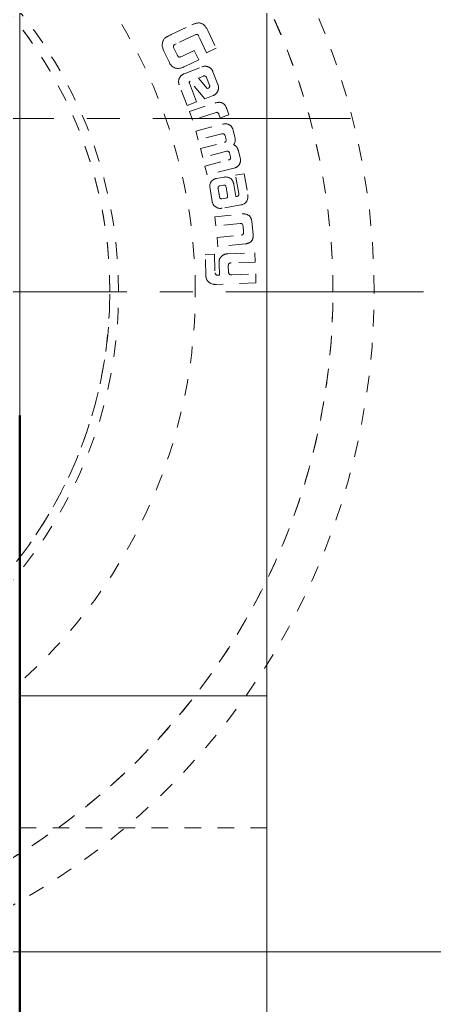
# Model space of a CAD drawing. Header units: millimetres. Extents: x -50460 to 50460, y -35640 to 35640.
# Drawn here: x -35024.7 to -34999.6, y 21296.2 to 21355.9 of the extents above; entities that cross this region are included whole.
import ezdxf

# ---------------------------------------------------------------- set-up
doc = ezdxf.new("R2010")
doc.units = ezdxf.units.MM
doc.linetypes.add('点画线', pattern=[18, 12, -2, 2, -2])
doc.linetypes.add('虚线', pattern=[2, 1, -1])
for name, color, linetype, lineweight in [('ACADSichtbare Kanten(DIN_Schmid)', 7, 'Continuous', 50), ('EB0', 7, 'Continuous', 15), ('中心线层', 1, '点画线', 18), ('尺寸线层', 4, 'Continuous', 18), ('粗实线层', 7, 'Continuous', 15), ('粗实线层_1', 7, 'Continuous', 15), ('虚线层', 100, '虚线', 18)]:
    doc.layers.add(name, color=color, linetype=linetype, lineweight=lineweight)

# ---------------------------------------------------------------- blocks, each defined once
blk = doc.blocks.new('*X884')
at = {"layer": '粗实线层'}
blk.add_line((-50, -80), (0, -80), dxfattribs=at)
blk = doc.blocks.new('*X882')
at = {"layer": '粗实线层_1'}
blk.add_blockref('*X884', (-15, 97.5), dxfattribs=at)
blk = doc.blocks.new('*X885')
at = {"layer": '中心线层'}
blk.add_line((3, 42.5), (-88, 42.5), dxfattribs=at)
at = {"layer": '虚线层', "linetype": '虚线', "lineweight": 18}
for p, q in [((-12.306, 58.083), (-11.06, 58.669)), ((-11.06, 58.669), (-11.02, 58.687)), ((-11.06, 58.669), (-11.06, 58.669)), ((-11.02, 58.687), (-10.979, 58.705)), ((-10.979, 58.705), (-10.938, 58.721)), ((-10.938, 58.721), (-10.896, 58.736)), ((-10.896, 58.736), (-10.854, 58.75)), ((-10.854, 58.75), (-10.811, 58.762)), ((-10.811, 58.762), (-10.768, 58.772)), ((-10.768, 58.772), (-10.724, 58.78)), ((-10.724, 58.78), (-10.68, 58.786)), ((-10.68, 58.786), (-10.636, 58.788)), ((-10.636, 58.788), (-10.592, 58.787)), ((-10.592, 58.787), (-10.548, 58.782)), ((-10.548, 58.782), (-10.504, 58.772)), ((-10.504, 58.772), (-10.462, 58.758)), ((-10.462, 58.758), (-10.423, 58.738)), ((-10.423, 58.738), (-10.385, 58.714)), ((-10.385, 58.714), (-10.35, 58.687)), ((-10.35, 58.687), (-10.317, 58.657)), ((-10.317, 58.657), (-10.286, 58.625)), ((-10.286, 58.625), (-10.258, 58.591)), ((-10.258, 58.591), (-10.231, 58.556)), ((-10.231, 58.556), (-10.206, 58.519)), ((-12.588, 57.937), (-12.558, 57.955)), ((-12.558, 57.955), (-12.527, 57.972)), ((-12.527, 57.972), (-12.496, 57.989)), ((-12.496, 57.989), (-12.465, 58.005)), ((-12.465, 58.005), (-12.433, 58.021)), ((-12.433, 58.021), (-12.401, 58.037)), ((-12.401, 58.037), (-12.37, 58.052)), ((-12.37, 58.052), (-12.338, 58.068)), ((-12.338, 58.068), (-12.306, 58.083)), ((-12.306, 58.083), (-12.306, 58.083)), ((-10.902, 58.047), (-12.011, 57.526)), ((-10.817, 58.087), (-10.902, 58.047)), ((-10.902, 58.047), (-10.902, 58.047)), ((-10.81, 58.089), (-10.817, 58.087)), ((-10.817, 58.087), (-10.817, 58.087)), ((-10.802, 58.091), (-10.81, 58.089)), ((-10.794, 58.093), (-10.802, 58.091)), ((-10.787, 58.094), (-10.794, 58.093)), ((-10.779, 58.095), (-10.787, 58.094)), ((-10.771, 58.096), (-10.779, 58.095)), ((-10.763, 58.096), (-10.771, 58.096)), ((-10.755, 58.095), (-10.763, 58.096)), ((-10.747, 58.095), (-10.755, 58.095)), ((-10.74, 58.094), (-10.747, 58.095)), ((-10.732, 58.092), (-10.74, 58.094)), ((-10.724, 58.09), (-10.732, 58.092)), ((-10.717, 58.087), (-10.724, 58.09)), ((-10.71, 58.084), (-10.717, 58.087)), ((-10.703, 58.08), (-10.71, 58.084)), ((-10.696, 58.076), (-10.703, 58.08)), ((-10.69, 58.071), (-10.696, 58.076)), ((-10.684, 58.066), (-10.69, 58.071)), ((-10.678, 58.061), (-10.684, 58.066)), ((-10.673, 58.055), (-10.678, 58.061)), ((-10.668, 58.048), (-10.673, 58.055)), ((-10.663, 58.042), (-10.668, 58.048)), ((-10.659, 58.035), (-10.663, 58.042)), ((-10.647, 58.009), (-10.659, 58.035)), ((-10.659, 58.035), (-10.659, 58.035)), ((-10.611, 57.932), (-10.647, 58.009)), ((-10.647, 58.009), (-10.647, 58.009)), ((-10.206, 58.519), (-10.182, 58.482)), ((-10.182, 58.482), (-10.159, 58.444)), ((-10.159, 58.444), (-10.138, 58.405)), ((-10.138, 58.405), (-10.118, 58.365)), ((-10.118, 58.365), (-10.098, 58.325)), ((-10.098, 58.325), (-9.593, 57.251)), ((-10.098, 58.325), (-10.098, 58.325)), ((-12.86, 57.475), (-12.847, 57.578)), ((-12.851, 57.371), (-12.86, 57.475)), ((-12.826, 57.27), (-12.851, 57.371)), ((-12.847, 57.578), (-12.816, 57.678)), ((-12.816, 57.678), (-12.802, 57.71)), ((-12.816, 57.678), (-12.816, 57.678)), ((-12.802, 57.71), (-12.786, 57.742)), ((-12.786, 57.742), (-12.769, 57.772)), ((-12.769, 57.772), (-12.749, 57.801)), ((-12.749, 57.801), (-12.727, 57.829)), ((-12.727, 57.829), (-12.703, 57.855)), ((-12.703, 57.855), (-12.676, 57.878)), ((-12.676, 57.878), (-12.648, 57.899)), ((-12.648, 57.899), (-12.619, 57.919)), ((-12.619, 57.919), (-12.588, 57.937)), ((-12.167, 57.374), (-12.168, 57.365)), ((-12.168, 57.365), (-12.168, 57.355)), ((-12.168, 57.355), (-12.167, 57.345)), ((-12.165, 57.394), (-12.167, 57.384)), ((-12.167, 57.384), (-12.167, 57.374)), ((-12.167, 57.345), (-12.166, 57.335)), ((-12.163, 57.403), (-12.165, 57.394)), ((-12.16, 57.413), (-12.163, 57.403)), ((-12.156, 57.422), (-12.16, 57.413)), ((-12.151, 57.43), (-12.156, 57.422)), ((-12.146, 57.439), (-12.151, 57.43)), ((-12.141, 57.447), (-12.146, 57.439)), ((-12.135, 57.453), (-12.141, 57.447)), ((-12.141, 57.447), (-12.141, 57.447)), ((-12.13, 57.459), (-12.135, 57.453)), ((-12.125, 57.465), (-12.13, 57.459)), ((-12.119, 57.47), (-12.125, 57.465)), ((-12.113, 57.476), (-12.119, 57.47)), ((-12.106, 57.481), (-12.113, 57.476)), ((-12.092, 57.487), (-12.106, 57.481)), ((-12.106, 57.481), (-12.106, 57.481)), ((-12.011, 57.526), (-12.092, 57.487)), ((-12.092, 57.487), (-12.092, 57.487)), ((-12.011, 57.526), (-12.011, 57.526)), ((-10.164, 56.982), (-10.611, 57.932)), ((-10.611, 57.932), (-10.611, 57.932)), ((-12.79, 57.171), (-12.826, 57.27)), ((-12.748, 57.075), (-12.79, 57.171)), ((-12.439, 56.42), (-12.748, 57.075)), ((-12.748, 57.075), (-12.748, 57.075)), ((-12.166, 57.335), (-12.164, 57.326)), ((-12.164, 57.326), (-12.162, 57.316)), ((-12.162, 57.316), (-12.161, 57.307)), ((-12.161, 57.307), (-12.121, 57.222)), ((-12.161, 57.307), (-12.161, 57.307)), ((-12.121, 57.222), (-11.948, 56.854)), ((-12.121, 57.222), (-12.121, 57.222)), ((-11.948, 56.854), (-11.941, 56.841)), ((-11.948, 56.854), (-11.948, 56.854)), ((-11.941, 56.841), (-11.935, 56.828)), ((-11.935, 56.828), (-11.928, 56.816)), ((-11.928, 56.816), (-11.921, 56.803)), ((-11.921, 56.803), (-11.914, 56.791)), ((-11.914, 56.791), (-11.906, 56.779)), ((-11.906, 56.779), (-11.897, 56.768)), ((-11.897, 56.768), (-11.888, 56.757)), ((-11.888, 56.757), (-11.878, 56.747)), ((-11.878, 56.747), (-11.868, 56.737)), ((-11.745, 56.729), (-11.674, 56.762)), ((-11.674, 56.762), (-10.909, 57.122)), ((-11.674, 56.762), (-11.674, 56.762)), ((-10.909, 57.122), (-10.64, 56.551)), ((-10.909, 57.122), (-10.909, 57.122)), ((-9.593, 57.251), (-10.164, 56.982)), ((-10.164, 56.982), (-10.164, 56.982)), ((-9.593, 57.251), (-9.593, 57.251)), ((-12.422, 56.385), (-12.439, 56.42)), ((-12.439, 56.42), (-12.439, 56.42)), ((-12.404, 56.351), (-12.422, 56.385)), ((-12.385, 56.318), (-12.404, 56.351)), ((-12.364, 56.285), (-12.385, 56.318)), ((-12.342, 56.253), (-12.364, 56.285)), ((-12.319, 56.223), (-12.342, 56.253)), ((-12.294, 56.193), (-12.319, 56.223)), ((-12.266, 56.166), (-12.294, 56.193)), ((-12.238, 56.14), (-12.266, 56.166)), ((-11.868, 56.737), (-11.856, 56.73)), ((-11.856, 56.73), (-11.842, 56.724)), ((-11.842, 56.724), (-11.829, 56.72)), ((-11.829, 56.72), (-11.815, 56.718)), ((-11.815, 56.718), (-11.8, 56.718)), ((-11.8, 56.718), (-11.786, 56.719)), ((-11.786, 56.719), (-11.772, 56.722)), ((-11.772, 56.722), (-11.758, 56.725)), ((-11.758, 56.725), (-11.745, 56.729)), ((-11.745, 56.729), (-11.745, 56.729)), ((-11.491, 56.151), (-11.552, 56.122)), ((-10.64, 56.551), (-11.491, 56.151)), ((-11.491, 56.151), (-11.491, 56.151)), ((-10.64, 56.551), (-10.64, 56.551)), ((-10.398, 56.143), (-10.373, 56.15)), ((-10.373, 56.15), (-10.347, 56.155)), ((-10.347, 56.155), (-10.321, 56.159)), ((-10.321, 56.159), (-10.295, 56.162)), ((-10.295, 56.162), (-10.269, 56.163)), ((-10.269, 56.163), (-10.242, 56.163)), ((-10.242, 56.163), (-10.216, 56.161)), ((-10.216, 56.161), (-10.19, 56.158)), ((-10.19, 56.158), (-10.164, 56.153)), ((-10.164, 56.153), (-10.138, 56.148)), ((-12.207, 56.117), (-12.238, 56.14)), ((-12.174, 56.097), (-12.207, 56.117)), ((-12.139, 56.08), (-12.174, 56.097)), ((-12.103, 56.066), (-12.139, 56.08)), ((-12.066, 56.055), (-12.103, 56.066)), ((-12.029, 56.046), (-12.066, 56.055)), ((-11.991, 56.04), (-12.029, 56.046)), ((-11.952, 56.035), (-11.991, 56.04)), ((-11.914, 56.033), (-11.952, 56.035)), ((-11.875, 56.033), (-11.914, 56.033)), ((-11.808, 56.037), (-11.875, 56.033)), ((-11.875, 56.033), (-11.875, 56.033)), ((-11.742, 56.049), (-11.808, 56.037)), ((-11.753, 55.543), (-11.738, 55.561)), ((-11.678, 56.07), (-11.742, 56.049)), ((-11.738, 55.561), (-11.723, 55.579)), ((-11.723, 55.579), (-11.706, 55.595)), ((-11.706, 55.595), (-11.689, 55.611)), ((-11.689, 55.611), (-11.672, 55.626)), ((-11.615, 56.095), (-11.678, 56.07)), ((-11.672, 55.626), (-11.653, 55.64)), ((-11.653, 55.64), (-11.634, 55.654)), ((-11.634, 55.654), (-11.614, 55.666)), ((-11.552, 56.122), (-11.615, 56.095)), ((-11.614, 55.666), (-11.594, 55.678)), ((-11.594, 55.678), (-11.573, 55.688)), ((-11.573, 55.688), (-11.552, 55.698)), ((-11.552, 55.698), (-11.53, 55.707)), ((-11.53, 55.707), (-10.448, 56.126)), ((-11.53, 55.707), (-11.53, 55.707)), ((-10.359, 55.567), (-10.662, 55.45)), ((-10.448, 56.126), (-10.423, 56.135)), ((-10.448, 56.126), (-10.448, 56.126)), ((-10.423, 56.135), (-10.398, 56.143)), ((-10.35, 55.57), (-10.359, 55.567)), ((-10.359, 55.567), (-10.359, 55.567)), ((-10.342, 55.572), (-10.35, 55.57)), ((-10.333, 55.575), (-10.342, 55.572)), ((-10.325, 55.576), (-10.333, 55.575)), ((-10.316, 55.577), (-10.325, 55.576)), ((-10.307, 55.577), (-10.316, 55.577)), ((-10.298, 55.577), (-10.307, 55.577)), ((-10.289, 55.576), (-10.298, 55.577)), ((-10.281, 55.575), (-10.289, 55.576)), ((-10.272, 55.573), (-10.281, 55.575)), ((-10.264, 55.57), (-10.272, 55.573)), ((-10.255, 55.567), (-10.264, 55.57)), ((-10.247, 55.564), (-10.255, 55.567)), ((-10.239, 55.56), (-10.247, 55.564)), ((-10.231, 55.556), (-10.239, 55.56)), ((-10.224, 55.551), (-10.231, 55.556)), ((-10.217, 55.546), (-10.224, 55.551)), ((-10.138, 56.148), (-10.113, 56.141)), ((-10.113, 56.141), (-10.088, 56.132)), ((-10.088, 56.132), (-10.063, 56.123)), ((-10.063, 56.123), (-10.039, 56.112)), ((-10.039, 56.112), (-10.016, 56.1)), ((-10.016, 56.1), (-9.992, 56.088)), ((-9.992, 56.088), (-9.97, 56.074)), ((-9.97, 56.074), (-9.948, 56.059)), ((-9.948, 56.059), (-9.927, 56.043)), ((-9.927, 56.043), (-9.907, 56.026)), ((-9.907, 56.026), (-9.888, 56.008)), ((-9.888, 56.008), (-9.87, 55.988)), ((-9.87, 55.988), (-9.854, 55.968)), ((-9.854, 55.968), (-9.838, 55.947)), ((-9.838, 55.947), (-9.823, 55.925)), ((-9.823, 55.925), (-9.81, 55.902)), ((-9.81, 55.902), (-9.797, 55.879)), ((-9.797, 55.879), (-9.786, 55.855)), ((-9.786, 55.855), (-9.776, 55.831)), ((-9.776, 55.831), (-9.475, 55.055)), ((-9.776, 55.831), (-9.776, 55.831)), ((-11.863, 55.241), (-11.862, 55.264)), ((-11.863, 55.218), (-11.863, 55.241)), ((-11.862, 55.194), (-11.863, 55.218)), ((-11.862, 55.264), (-11.859, 55.288)), ((-11.86, 55.171), (-11.862, 55.194)), ((-11.857, 55.148), (-11.86, 55.171)), ((-11.859, 55.288), (-11.856, 55.311)), ((-11.853, 55.125), (-11.857, 55.148)), ((-11.856, 55.311), (-11.851, 55.333)), ((-11.847, 55.102), (-11.853, 55.125)), ((-11.851, 55.333), (-11.845, 55.356)), ((-11.841, 55.08), (-11.847, 55.102)), ((-11.845, 55.356), (-11.839, 55.378)), ((-11.834, 55.058), (-11.841, 55.08)), ((-11.839, 55.378), (-11.831, 55.4)), ((-11.826, 55.036), (-11.834, 55.058)), ((-11.831, 55.4), (-11.822, 55.422)), ((-11.338, 53.776), (-11.826, 55.036)), ((-11.826, 55.036), (-11.826, 55.036)), ((-11.822, 55.422), (-11.813, 55.443)), ((-11.813, 55.443), (-11.803, 55.464)), ((-11.803, 55.464), (-11.792, 55.485)), ((-11.792, 55.485), (-11.78, 55.505)), ((-11.78, 55.505), (-11.767, 55.524)), ((-11.767, 55.524), (-11.753, 55.543)), ((-11.217, 55.201), (-11.22, 55.177)), ((-11.22, 55.177), (-11.215, 55.153)), ((-11.203, 55.221), (-11.217, 55.201)), ((-11.215, 55.153), (-11.207, 55.129)), ((-11.207, 55.129), (-11.145, 54.967)), ((-11.207, 55.129), (-11.207, 55.129)), ((-11.183, 55.235), (-11.203, 55.221)), ((-11.163, 55.248), (-11.183, 55.235)), ((-10.261, 54.194), (-11.163, 55.248)), ((-11.163, 55.248), (-11.163, 55.248)), ((-11.145, 54.967), (-11.082, 54.806)), ((-10.662, 55.45), (-10.126, 54.807)), ((-10.662, 55.45), (-10.662, 55.45)), ((-10.209, 55.541), (-10.217, 55.546)), ((-10.203, 55.535), (-10.209, 55.541)), ((-10.196, 55.529), (-10.203, 55.535)), ((-10.19, 55.523), (-10.196, 55.529)), ((-10.185, 55.516), (-10.19, 55.523)), ((-10.18, 55.509), (-10.185, 55.516)), ((-10.175, 55.501), (-10.18, 55.509)), ((-10.171, 55.493), (-10.175, 55.501)), ((-10.167, 55.485), (-10.171, 55.493)), ((-10.164, 55.477), (-10.167, 55.485)), ((-10.164, 55.477), (-10.164, 55.477)), ((-9.988, 55.024), (-10.164, 55.477)), ((-9.988, 55.024), (-9.988, 55.024)), ((-9.985, 55.015), (-9.988, 55.024)), ((-9.982, 55.006), (-9.985, 55.015)), ((-9.979, 54.998), (-9.982, 55.006)), ((-9.977, 54.989), (-9.979, 54.998)), ((-9.975, 54.98), (-9.977, 54.989)), ((-9.974, 54.971), (-9.975, 54.98)), ((-9.973, 54.962), (-9.974, 54.971)), ((-9.973, 54.952), (-9.973, 54.962)), ((-9.475, 55.055), (-9.467, 55.033)), ((-9.475, 55.055), (-9.475, 55.055)), ((-9.467, 55.033), (-9.46, 55.01)), ((-9.46, 55.01), (-9.454, 54.988)), ((-9.454, 54.988), (-9.449, 54.965)), ((-9.449, 54.965), (-9.445, 54.942)), ((-11.082, 54.806), (-11.02, 54.644)), ((-11.02, 54.644), (-10.957, 54.482)), ((-10.957, 54.482), (-10.894, 54.321)), ((-9.772, 54.383), (-10.261, 54.194)), ((-10.126, 54.807), (-10.076, 54.826)), ((-10.126, 54.807), (-10.126, 54.807)), ((-10.076, 54.826), (-10.068, 54.83)), ((-10.076, 54.826), (-10.076, 54.826)), ((-10.068, 54.83), (-10.059, 54.834)), ((-10.059, 54.834), (-10.051, 54.838)), ((-10.051, 54.838), (-10.043, 54.842)), ((-10.043, 54.842), (-10.035, 54.847)), ((-10.035, 54.847), (-10.027, 54.852)), ((-10.027, 54.852), (-10.02, 54.857)), ((-10.02, 54.857), (-10.013, 54.863)), ((-10.013, 54.863), (-10.006, 54.869)), ((-10.006, 54.869), (-10, 54.876)), ((-10, 54.876), (-9.994, 54.883)), ((-9.994, 54.883), (-9.989, 54.891)), ((-9.989, 54.891), (-9.985, 54.899)), ((-9.985, 54.899), (-9.981, 54.907)), ((-9.981, 54.907), (-9.978, 54.916)), ((-9.978, 54.916), (-9.975, 54.925)), ((-9.975, 54.925), (-9.974, 54.934)), ((-9.974, 54.934), (-9.973, 54.943)), ((-9.973, 54.943), (-9.973, 54.952)), ((-9.751, 54.393), (-9.772, 54.383)), ((-9.772, 54.383), (-9.772, 54.383)), ((-9.73, 54.402), (-9.751, 54.393)), ((-9.709, 54.413), (-9.73, 54.402)), ((-9.689, 54.424), (-9.709, 54.413)), ((-9.669, 54.436), (-9.689, 54.424)), ((-9.65, 54.45), (-9.669, 54.436)), ((-9.631, 54.464), (-9.65, 54.45)), ((-9.613, 54.479), (-9.631, 54.464)), ((-9.596, 54.495), (-9.613, 54.479)), ((-9.58, 54.512), (-9.596, 54.495)), ((-9.565, 54.529), (-9.58, 54.512)), ((-9.55, 54.547), (-9.565, 54.529)), ((-9.536, 54.566), (-9.55, 54.547)), ((-9.523, 54.586), (-9.536, 54.566)), ((-9.511, 54.606), (-9.523, 54.586)), ((-9.5, 54.626), (-9.511, 54.606)), ((-9.49, 54.647), (-9.5, 54.626)), ((-9.481, 54.668), (-9.49, 54.647)), ((-9.472, 54.69), (-9.481, 54.668)), ((-9.465, 54.712), (-9.472, 54.69)), ((-9.458, 54.734), (-9.465, 54.712)), ((-9.452, 54.757), (-9.458, 54.734)), ((-9.447, 54.78), (-9.452, 54.757)), ((-9.443, 54.803), (-9.447, 54.78)), ((-9.445, 54.942), (-9.442, 54.919)), ((-9.441, 54.826), (-9.443, 54.803)), ((-9.442, 54.919), (-9.44, 54.896)), ((-9.439, 54.849), (-9.441, 54.826)), ((-9.44, 54.896), (-9.439, 54.873)), ((-9.439, 54.873), (-9.439, 54.849)), ((-10.768, 53.997), (-11.338, 53.776)), ((-11.338, 53.776), (-11.338, 53.776)), ((-11.201, 53.423), (-9.649, 53.933)), ((-10.894, 54.321), (-10.831, 54.159)), ((-10.831, 54.159), (-10.768, 53.997)), ((-10.768, 53.997), (-10.768, 53.997)), ((-10.261, 54.194), (-10.261, 54.194)), ((-9.649, 53.933), (-9.617, 53.943)), ((-9.649, 53.933), (-9.649, 53.933)), ((-9.617, 53.943), (-9.584, 53.952)), ((-9.584, 53.952), (-9.551, 53.96)), ((-9.551, 53.96), (-9.518, 53.967)), ((-9.518, 53.967), (-9.484, 53.972)), ((-9.484, 53.972), (-9.451, 53.975)), ((-9.451, 53.975), (-9.417, 53.977)), ((-9.417, 53.977), (-9.383, 53.977)), ((-9.383, 53.977), (-9.349, 53.974)), ((-9.349, 53.974), (-9.315, 53.969)), ((-9.315, 53.969), (-9.282, 53.962)), ((-9.282, 53.962), (-9.25, 53.952)), ((-9.25, 53.952), (-9.218, 53.939)), ((-9.218, 53.939), (-9.188, 53.924)), ((-9.188, 53.924), (-9.159, 53.906)), ((-9.159, 53.906), (-9.132, 53.886)), ((-9.132, 53.886), (-9.106, 53.864)), ((-9.106, 53.864), (-9.082, 53.84)), ((-9.082, 53.84), (-9.06, 53.814)), ((-9.06, 53.814), (-9.039, 53.787)), ((-9.039, 53.787), (-9.021, 53.758)), ((-11.027, 52.893), (-11.201, 53.423)), ((-11.201, 53.423), (-11.201, 53.423)), ((-9.643, 53.349), (-11.027, 52.893)), ((-9.581, 53.369), (-9.643, 53.349)), ((-9.643, 53.349), (-9.643, 53.349)), ((-9.547, 53.374), (-9.581, 53.369)), ((-9.581, 53.369), (-9.581, 53.369)), ((-9.514, 53.368), (-9.547, 53.374)), ((-9.484, 53.351), (-9.514, 53.368)), ((-9.46, 53.328), (-9.484, 53.351)), ((-9.441, 53.3), (-9.46, 53.328)), ((-9.424, 53.271), (-9.441, 53.3)), ((-9.422, 53.266), (-9.424, 53.271)), ((-9.424, 53.271), (-9.424, 53.271)), ((-9.421, 53.261), (-9.422, 53.266)), ((-9.419, 53.256), (-9.421, 53.261)), ((-9.417, 53.251), (-9.419, 53.256)), ((-9.416, 53.246), (-9.417, 53.251)), ((-9.414, 53.241), (-9.416, 53.246)), ((-9.413, 53.236), (-9.414, 53.241)), ((-9.348, 53.039), (-9.413, 53.236)), ((-9.413, 53.236), (-9.413, 53.236)), ((-8.818, 53.213), (-9.348, 53.039)), ((-9.021, 53.758), (-9.003, 53.729)), ((-9.003, 53.729), (-8.987, 53.699)), ((-8.987, 53.699), (-8.973, 53.668)), ((-8.973, 53.668), (-8.96, 53.637)), ((-8.96, 53.637), (-8.948, 53.605)), ((-8.948, 53.605), (-8.936, 53.573)), ((-8.936, 53.573), (-8.818, 53.213)), ((-8.936, 53.573), (-8.936, 53.573)), ((-8.818, 53.213), (-8.818, 53.213)), ((-11.027, 52.893), (-11.027, 52.893)), ((-10.812, 52.236), (-9.194, 52.651)), ((-9.348, 53.039), (-9.348, 53.039)), ((-9.194, 52.651), (-9.143, 52.662)), ((-9.194, 52.651), (-9.194, 52.651)), ((-9.143, 52.662), (-9.092, 52.671)), ((-9.092, 52.671), (-9.041, 52.675)), ((-9.041, 52.675), (-8.989, 52.675)), ((-8.989, 52.675), (-8.938, 52.668)), ((-8.938, 52.668), (-8.888, 52.655)), ((-8.888, 52.655), (-8.863, 52.646)), ((-8.888, 52.655), (-8.888, 52.655)), ((-8.863, 52.646), (-8.837, 52.635)), ((-8.837, 52.635), (-8.812, 52.624)), ((-8.812, 52.624), (-8.788, 52.61)), ((-8.788, 52.61), (-8.765, 52.596)), ((-8.765, 52.596), (-8.742, 52.58)), ((-8.742, 52.58), (-8.721, 52.564)), ((-10.673, 51.697), (-10.812, 52.236)), ((-10.812, 52.236), (-10.812, 52.236)), ((-9.247, 52.07), (-10.673, 51.697)), ((-9.241, 52.072), (-9.247, 52.07)), ((-9.247, 52.07), (-9.247, 52.07)), ((-9.235, 52.072), (-9.241, 52.072)), ((-9.229, 52.073), (-9.235, 52.072)), ((-9.223, 52.073), (-9.229, 52.073)), ((-9.217, 52.074), (-9.223, 52.073)), ((-9.211, 52.075), (-9.217, 52.074)), ((-9.199, 52.075), (-9.211, 52.075)), ((-9.211, 52.075), (-9.211, 52.075)), ((-9.188, 52.075), (-9.199, 52.075)), ((-9.176, 52.074), (-9.188, 52.075)), ((-9.165, 52.072), (-9.176, 52.074)), ((-9.153, 52.07), (-9.165, 52.072)), ((-9.142, 52.067), (-9.153, 52.07)), ((-9.131, 52.063), (-9.142, 52.067)), ((-9.12, 52.058), (-9.131, 52.063)), ((-9.11, 52.053), (-9.12, 52.058)), ((-9.1, 52.046), (-9.11, 52.053)), ((-9.092, 52.039), (-9.1, 52.046)), ((-9.083, 52.03), (-9.092, 52.039)), ((-9.076, 52.021), (-9.083, 52.03)), ((-9.069, 52.012), (-9.076, 52.021)), ((-9.063, 52.002), (-9.069, 52.012)), ((-9.058, 51.992), (-9.063, 52.002)), ((-9.053, 51.981), (-9.058, 51.992)), ((-9.05, 51.97), (-9.053, 51.981)), ((-9.047, 51.958), (-9.05, 51.97)), ((-8.721, 52.564), (-8.7, 52.546)), ((-8.7, 52.546), (-8.681, 52.526)), ((-8.681, 52.526), (-8.663, 52.506)), ((-8.663, 52.506), (-8.646, 52.484)), ((-8.646, 52.484), (-8.63, 52.462)), ((-8.63, 52.462), (-8.615, 52.438)), ((-8.615, 52.438), (-8.602, 52.414)), ((-8.602, 52.414), (-8.59, 52.39)), ((-8.59, 52.39), (-8.58, 52.364)), ((-8.58, 52.364), (-8.57, 52.339)), ((-8.57, 52.339), (-8.562, 52.312)), ((-8.562, 52.312), (-8.555, 52.286)), ((-8.555, 52.286), (-8.449, 51.872)), ((-8.555, 52.286), (-8.555, 52.286)), ((-10.673, 51.697), (-10.673, 51.697)), ((-10.539, 51.175), (-9.087, 51.548)), ((-9.087, 51.548), (-9.056, 51.56)), ((-9.087, 51.548), (-9.087, 51.548)), ((-9.056, 51.56), (-9.027, 51.577)), ((-8.986, 51.722), (-9.047, 51.958)), ((-9.047, 51.958), (-9.047, 51.958)), ((-9.027, 51.577), (-9.004, 51.601)), ((-9.004, 51.601), (-8.99, 51.631)), ((-8.99, 51.631), (-8.982, 51.664)), ((-8.985, 51.718), (-8.986, 51.722)), ((-8.986, 51.722), (-8.986, 51.722)), ((-8.984, 51.714), (-8.985, 51.718)), ((-8.983, 51.71), (-8.984, 51.714)), ((-8.982, 51.706), (-8.983, 51.71)), ((-8.981, 51.702), (-8.982, 51.706)), ((-8.982, 51.664), (-8.979, 51.698)), ((-8.979, 51.698), (-8.981, 51.702)), ((-8.979, 51.698), (-8.979, 51.698)), ((-8.506, 51.426), (-8.529, 51.401)), ((-8.529, 51.401), (-8.497, 51.391)), ((-8.529, 51.401), (-8.529, 51.401)), ((-8.486, 51.453), (-8.506, 51.426)), ((-8.497, 51.391), (-8.466, 51.379)), ((-8.468, 51.481), (-8.486, 51.453)), ((-8.454, 51.511), (-8.468, 51.481)), ((-8.466, 51.379), (-8.437, 51.362)), ((-8.442, 51.543), (-8.454, 51.511)), ((-8.449, 51.872), (-8.441, 51.84)), ((-8.449, 51.872), (-8.449, 51.872)), ((-8.433, 51.575), (-8.442, 51.543)), ((-8.441, 51.84), (-8.434, 51.807)), ((-8.434, 51.807), (-8.429, 51.774)), ((-8.427, 51.608), (-8.433, 51.575)), ((-8.429, 51.774), (-8.425, 51.741)), ((-8.423, 51.641), (-8.427, 51.608)), ((-8.425, 51.741), (-8.423, 51.708)), ((-8.423, 51.708), (-8.422, 51.674)), ((-8.422, 51.674), (-8.423, 51.641)), ((-10.401, 50.635), (-10.539, 51.175)), ((-10.539, 51.175), (-10.539, 51.175)), ((-8.949, 51.008), (-10.401, 50.635)), ((-8.921, 51.012), (-8.949, 51.008)), ((-8.949, 51.008), (-8.949, 51.008)), ((-8.893, 51.012), (-8.921, 51.012)), ((-8.866, 51.007), (-8.893, 51.012)), ((-8.842, 50.995), (-8.866, 51.007)), ((-8.82, 50.978), (-8.842, 50.995)), ((-8.801, 50.958), (-8.82, 50.978)), ((-8.797, 50.95), (-8.801, 50.958)), ((-8.801, 50.958), (-8.801, 50.958)), ((-8.793, 50.943), (-8.797, 50.95)), ((-8.789, 50.936), (-8.793, 50.943)), ((-8.785, 50.928), (-8.789, 50.936)), ((-8.782, 50.921), (-8.785, 50.928)), ((-8.779, 50.913), (-8.782, 50.921)), ((-8.776, 50.905), (-8.779, 50.913)), ((-8.715, 50.668), (-8.776, 50.905)), ((-8.776, 50.905), (-8.776, 50.905)), ((-8.437, 51.362), (-8.409, 51.343)), ((-8.409, 51.343), (-8.384, 51.321)), ((-8.384, 51.321), (-8.36, 51.297)), ((-8.36, 51.297), (-8.339, 51.272)), ((-8.339, 51.272), (-8.32, 51.244)), ((-8.32, 51.244), (-8.303, 51.215)), ((-8.303, 51.215), (-8.288, 51.185)), ((-8.288, 51.185), (-8.274, 51.155)), ((-8.274, 51.155), (-8.262, 51.124)), ((-8.262, 51.124), (-8.251, 51.092)), ((-8.251, 51.092), (-8.241, 51.061)), ((-8.241, 51.061), (-8.232, 51.028)), ((-8.232, 51.028), (-8.126, 50.614)), ((-8.232, 51.028), (-8.232, 51.028)), ((-10.401, 50.635), (-10.401, 50.635)), ((-10.267, 50.114), (-8.838, 50.477)), ((-8.838, 50.477), (-8.83, 50.479)), ((-8.838, 50.477), (-8.838, 50.477)), ((-8.83, 50.479), (-8.821, 50.482)), ((-8.821, 50.482), (-8.812, 50.484)), ((-8.812, 50.484), (-8.804, 50.487)), ((-8.804, 50.487), (-8.795, 50.491)), ((-8.795, 50.491), (-8.787, 50.495)), ((-8.787, 50.495), (-8.779, 50.499)), ((-8.779, 50.499), (-8.771, 50.503)), ((-8.771, 50.503), (-8.763, 50.508)), ((-8.763, 50.508), (-8.756, 50.514)), ((-8.756, 50.514), (-8.749, 50.519)), ((-8.749, 50.519), (-8.743, 50.526)), ((-8.743, 50.526), (-8.737, 50.533)), ((-8.737, 50.533), (-8.732, 50.54)), ((-8.732, 50.54), (-8.726, 50.548)), ((-8.726, 50.548), (-8.722, 50.555)), ((-8.726, 50.548), (-8.726, 50.548)), ((-8.722, 50.555), (-8.718, 50.562)), ((-8.718, 50.562), (-8.715, 50.57)), ((-8.713, 50.66), (-8.715, 50.668)), ((-8.715, 50.668), (-8.715, 50.668)), ((-8.715, 50.57), (-8.712, 50.578)), ((-8.712, 50.652), (-8.713, 50.66)), ((-8.71, 50.644), (-8.712, 50.652)), ((-8.712, 50.578), (-8.71, 50.586)), ((-8.709, 50.636), (-8.71, 50.644)), ((-8.71, 50.586), (-8.709, 50.594)), ((-8.708, 50.627), (-8.709, 50.636)), ((-8.709, 50.594), (-8.708, 50.602)), ((-8.708, 50.619), (-8.708, 50.627)), ((-8.708, 50.611), (-8.708, 50.619)), ((-8.708, 50.602), (-8.708, 50.611)), ((-8.189, 50.194), (-8.205, 50.172)), ((-8.174, 50.217), (-8.189, 50.194)), ((-8.161, 50.241), (-8.174, 50.217)), ((-8.149, 50.266), (-8.161, 50.241)), ((-8.138, 50.291), (-8.149, 50.266)), ((-8.129, 50.317), (-8.138, 50.291)), ((-8.121, 50.343), (-8.129, 50.317)), ((-8.126, 50.614), (-8.12, 50.587)), ((-8.126, 50.614), (-8.126, 50.614)), ((-8.115, 50.37), (-8.121, 50.343)), ((-8.12, 50.587), (-8.114, 50.56)), ((-8.11, 50.397), (-8.115, 50.37)), ((-8.114, 50.56), (-8.11, 50.533)), ((-8.11, 50.533), (-8.107, 50.506)), ((-8.107, 50.424), (-8.11, 50.397)), ((-8.107, 50.506), (-8.106, 50.479)), ((-8.106, 50.451), (-8.107, 50.424)), ((-8.106, 50.479), (-8.106, 50.451)), ((-10.129, 49.574), (-10.267, 50.114)), ((-10.267, 50.114), (-10.267, 50.114)), ((-8.51, 49.985), (-10.129, 49.574)), ((-8.483, 49.993), (-8.51, 49.985)), ((-8.51, 49.985), (-8.51, 49.985)), ((-8.456, 50.001), (-8.483, 49.993)), ((-8.429, 50.01), (-8.456, 50.001)), ((-8.403, 50.021), (-8.429, 50.01)), ((-8.405, 49.556), (-7.883, 49.646)), ((-8.377, 50.032), (-8.403, 50.021)), ((-8.352, 50.045), (-8.377, 50.032)), ((-8.328, 50.059), (-8.352, 50.045)), ((-8.304, 50.075), (-8.328, 50.059)), ((-8.282, 50.092), (-8.304, 50.075)), ((-8.261, 50.111), (-8.282, 50.092)), ((-8.24, 50.13), (-8.261, 50.111)), ((-8.222, 50.151), (-8.24, 50.13)), ((-8.24, 50.13), (-8.24, 50.13)), ((-8.205, 50.172), (-8.222, 50.151)), ((-7.883, 49.646), (-7.667, 48.397)), ((-7.883, 49.646), (-7.883, 49.646)), ((-10.129, 49.574), (-10.129, 49.574)), ((-9.963, 48.973), (-9.931, 49.094)), ((-9.931, 49.094), (-9.865, 49.201)), ((-9.865, 49.201), (-9.77, 49.284)), ((-9.77, 49.284), (-9.657, 49.34)), ((-9.657, 49.34), (-9.644, 49.344)), ((-9.657, 49.34), (-9.657, 49.34)), ((-9.644, 49.344), (-9.63, 49.348)), ((-9.63, 49.348), (-9.617, 49.352)), ((-9.617, 49.352), (-9.603, 49.356)), ((-9.603, 49.356), (-9.589, 49.359)), ((-9.589, 49.359), (-9.576, 49.362)), ((-9.576, 49.362), (-9.562, 49.364)), ((-9.562, 49.364), (-9.12, 49.44)), ((-9.562, 49.364), (-9.562, 49.364)), ((-9.12, 49.44), (-9.089, 49.445)), ((-9.12, 49.44), (-9.12, 49.44)), ((-9.089, 49.445), (-9.058, 49.449)), ((-9.058, 49.449), (-9.026, 49.451)), ((-9.026, 49.451), (-8.995, 49.451)), ((-8.995, 49.451), (-8.963, 49.45)), ((-8.963, 49.45), (-8.932, 49.448)), ((-8.932, 49.448), (-8.901, 49.443)), ((-8.901, 49.443), (-8.87, 49.436)), ((-8.87, 49.436), (-8.84, 49.428)), ((-8.84, 49.428), (-8.81, 49.417)), ((-8.81, 49.417), (-8.781, 49.404)), ((-8.781, 49.404), (-8.754, 49.389)), ((-8.754, 49.389), (-8.727, 49.372)), ((-8.727, 49.372), (-8.702, 49.354)), ((-8.702, 49.354), (-8.678, 49.333)), ((-8.678, 49.333), (-8.656, 49.311)), ((-8.656, 49.311), (-8.635, 49.287)), ((-8.635, 49.287), (-8.616, 49.262)), ((-8.616, 49.262), (-8.599, 49.236)), ((-8.599, 49.236), (-8.583, 49.208)), ((-8.583, 49.208), (-8.569, 49.18)), ((-8.569, 49.18), (-8.557, 49.151)), ((-8.557, 49.151), (-8.546, 49.122)), ((-8.546, 49.122), (-8.536, 49.092)), ((-8.536, 49.092), (-8.528, 49.061)), ((-8.528, 49.061), (-8.521, 49.031)), ((-8.521, 49.031), (-8.515, 49)), ((-8.515, 49), (-8.388, 48.265)), ((-8.515, 49), (-8.515, 49)), ((-8.213, 48.447), (-8.405, 49.556)), ((-8.405, 49.556), (-8.405, 49.556)), ((-9.968, 48.847), (-9.963, 48.973)), ((-9.954, 48.723), (-9.968, 48.847)), ((-9.824, 47.967), (-9.954, 48.723)), ((-9.954, 48.723), (-9.954, 48.723)), ((-9.471, 48.776), (-9.472, 48.771)), ((-9.472, 48.771), (-9.472, 48.767)), ((-9.472, 48.767), (-9.472, 48.763)), ((-9.472, 48.763), (-9.472, 48.758)), ((-9.472, 48.758), (-9.471, 48.754)), ((-9.47, 48.793), (-9.471, 48.787)), ((-9.471, 48.787), (-9.471, 48.78)), ((-9.471, 48.78), (-9.471, 48.78)), ((-9.471, 48.78), (-9.471, 48.776)), ((-9.471, 48.754), (-9.471, 48.75)), ((-9.471, 48.75), (-9.471, 48.75)), ((-9.471, 48.75), (-9.38, 48.244)), ((-9.469, 48.8), (-9.47, 48.793)), ((-9.468, 48.806), (-9.469, 48.8)), ((-9.467, 48.813), (-9.468, 48.806)), ((-9.466, 48.819), (-9.467, 48.813)), ((-9.464, 48.826), (-9.466, 48.819)), ((-9.462, 48.832), (-9.464, 48.826)), ((-9.46, 48.838), (-9.462, 48.832)), ((-9.457, 48.845), (-9.46, 48.838)), ((-9.454, 48.85), (-9.457, 48.845)), ((-9.45, 48.856), (-9.454, 48.85)), ((-9.446, 48.861), (-9.45, 48.856)), ((-9.442, 48.866), (-9.446, 48.861)), ((-9.438, 48.871), (-9.442, 48.866)), ((-9.43, 48.88), (-9.438, 48.871)), ((-9.438, 48.871), (-9.438, 48.871)), ((-9.421, 48.888), (-9.43, 48.88)), ((-9.412, 48.895), (-9.421, 48.888)), ((-9.402, 48.901), (-9.412, 48.895)), ((-9.392, 48.907), (-9.402, 48.901)), ((-9.381, 48.91), (-9.392, 48.907)), ((-9.37, 48.913), (-9.381, 48.91)), ((-9.148, 48.954), (-9.37, 48.913)), ((-9.37, 48.913), (-9.37, 48.913)), ((-9.143, 48.955), (-9.148, 48.954)), ((-9.148, 48.954), (-9.148, 48.954)), ((-9.138, 48.956), (-9.143, 48.955)), ((-9.134, 48.957), (-9.138, 48.956)), ((-9.129, 48.958), (-9.134, 48.957)), ((-9.124, 48.959), (-9.129, 48.958)), ((-9.119, 48.96), (-9.124, 48.959)), ((-9.114, 48.96), (-9.119, 48.96)), ((-9.114, 48.96), (-9.114, 48.96)), ((-9.109, 48.96), (-9.114, 48.96)), ((-9.103, 48.961), (-9.109, 48.96)), ((-9.098, 48.961), (-9.103, 48.961)), ((-9.092, 48.96), (-9.098, 48.961)), ((-9.087, 48.96), (-9.092, 48.96)), ((-9.081, 48.96), (-9.087, 48.96)), ((-9.076, 48.959), (-9.081, 48.96)), ((-9.07, 48.958), (-9.076, 48.959)), ((-9.065, 48.957), (-9.07, 48.958)), ((-9.06, 48.955), (-9.065, 48.957)), ((-9.054, 48.954), (-9.06, 48.955)), ((-9.049, 48.952), (-9.054, 48.954)), ((-9.044, 48.95), (-9.049, 48.952)), ((-9.039, 48.948), (-9.044, 48.95)), ((-9.034, 48.945), (-9.039, 48.948)), ((-9.029, 48.942), (-9.034, 48.945)), ((-9.025, 48.939), (-9.029, 48.942)), ((-9.021, 48.935), (-9.025, 48.939)), ((-9.017, 48.931), (-9.021, 48.935)), ((-9.013, 48.927), (-9.017, 48.931)), ((-9.01, 48.923), (-9.013, 48.927)), ((-9.007, 48.918), (-9.01, 48.923)), ((-9.004, 48.913), (-9.007, 48.918)), ((-9.002, 48.908), (-9.004, 48.913)), ((-8.999, 48.903), (-9.002, 48.908)), ((-8.998, 48.898), (-8.999, 48.903)), ((-8.996, 48.893), (-8.998, 48.898)), ((-8.996, 48.893), (-8.996, 48.893)), ((-8.988, 48.871), (-8.996, 48.893)), ((-8.988, 48.871), (-8.988, 48.871)), ((-8.982, 48.838), (-8.988, 48.871)), ((-8.982, 48.838), (-8.982, 48.838)), ((-8.892, 48.334), (-8.982, 48.838)), ((-8.212, 48.443), (-8.213, 48.447)), ((-8.213, 48.447), (-8.213, 48.447)), ((-8.211, 48.438), (-8.212, 48.443)), ((-8.211, 48.433), (-8.211, 48.438)), ((-8.21, 48.429), (-8.211, 48.433)), ((-8.209, 48.424), (-8.21, 48.429)), ((-8.21, 48.385), (-8.209, 48.391)), ((-8.21, 48.379), (-8.21, 48.385)), ((-8.209, 48.42), (-8.209, 48.424)), ((-8.209, 48.414), (-8.209, 48.42)), ((-8.209, 48.42), (-8.209, 48.42)), ((-8.209, 48.408), (-8.209, 48.414)), ((-8.209, 48.402), (-8.209, 48.408)), ((-8.209, 48.397), (-8.209, 48.402)), ((-8.209, 48.391), (-8.209, 48.397)), ((-7.667, 48.397), (-7.665, 48.383)), ((-7.667, 48.397), (-7.667, 48.397)), ((-7.665, 48.383), (-7.663, 48.37)), ((-9.816, 47.931), (-9.824, 47.967)), ((-9.824, 47.967), (-9.824, 47.967)), ((-9.807, 47.895), (-9.816, 47.931)), ((-9.795, 47.86), (-9.807, 47.895)), ((-9.78, 47.826), (-9.795, 47.86)), ((-9.763, 47.793), (-9.78, 47.826)), ((-9.743, 47.761), (-9.763, 47.793)), ((-9.38, 48.244), (-9.378, 48.236)), ((-9.38, 48.244), (-9.38, 48.244)), ((-9.378, 48.236), (-9.377, 48.228)), ((-9.377, 48.228), (-9.375, 48.22)), ((-9.375, 48.22), (-9.372, 48.212)), ((-9.372, 48.212), (-9.37, 48.205)), ((-9.37, 48.205), (-9.366, 48.197)), ((-9.366, 48.197), (-9.363, 48.19)), ((-9.363, 48.19), (-9.359, 48.183)), ((-9.359, 48.183), (-9.355, 48.176)), ((-9.355, 48.176), (-9.35, 48.169)), ((-9.35, 48.169), (-9.345, 48.163)), ((-9.345, 48.163), (-9.339, 48.157)), ((-9.339, 48.157), (-9.333, 48.151)), ((-9.333, 48.151), (-9.327, 48.146)), ((-9.327, 48.146), (-9.321, 48.141)), ((-9.321, 48.141), (-9.321, 48.141)), ((-9.321, 48.141), (-9.313, 48.137)), ((-9.313, 48.137), (-9.305, 48.134)), ((-9.305, 48.134), (-9.297, 48.131)), ((-9.297, 48.131), (-9.289, 48.128)), ((-9.289, 48.128), (-9.281, 48.126)), ((-9.281, 48.126), (-9.273, 48.124)), ((-9.273, 48.124), (-9.264, 48.123)), ((-9.264, 48.123), (-9.256, 48.123)), ((-9.256, 48.123), (-9.247, 48.123)), ((-9.247, 48.123), (-9.239, 48.123)), ((-9.239, 48.123), (-9.23, 48.124)), ((-9.23, 48.124), (-8.991, 48.17)), ((-9.23, 48.124), (-9.23, 48.124)), ((-8.991, 48.17), (-8.968, 48.175)), ((-8.991, 48.17), (-8.991, 48.17)), ((-8.968, 48.175), (-8.945, 48.182)), ((-8.945, 48.182), (-8.925, 48.193)), ((-8.925, 48.193), (-8.912, 48.213)), ((-8.912, 48.213), (-8.903, 48.234)), ((-8.903, 48.234), (-8.895, 48.256)), ((-8.895, 48.256), (-8.893, 48.261)), ((-8.895, 48.256), (-8.895, 48.256)), ((-8.893, 48.261), (-8.891, 48.266)), ((-8.892, 48.334), (-8.892, 48.334)), ((-8.891, 48.329), (-8.892, 48.334)), ((-8.89, 48.324), (-8.891, 48.329)), ((-8.891, 48.266), (-8.89, 48.271)), ((-8.89, 48.319), (-8.89, 48.324)), ((-8.889, 48.313), (-8.89, 48.319)), ((-8.89, 48.271), (-8.889, 48.276)), ((-8.889, 48.308), (-8.889, 48.313)), ((-8.888, 48.303), (-8.889, 48.308)), ((-8.889, 48.282), (-8.888, 48.287)), ((-8.889, 48.276), (-8.889, 48.282)), ((-8.888, 48.298), (-8.888, 48.303)), ((-8.888, 48.292), (-8.888, 48.298)), ((-8.888, 48.287), (-8.888, 48.292)), ((-8.388, 48.265), (-8.332, 48.275)), ((-8.388, 48.265), (-8.388, 48.265)), ((-8.332, 48.275), (-8.328, 48.276)), ((-8.332, 48.275), (-8.332, 48.275)), ((-8.328, 48.276), (-8.323, 48.277)), ((-8.323, 48.277), (-8.319, 48.278)), ((-8.319, 48.278), (-8.314, 48.279)), ((-8.314, 48.279), (-8.31, 48.281)), ((-8.31, 48.281), (-8.306, 48.283)), ((-8.306, 48.283), (-8.301, 48.285)), ((-8.301, 48.285), (-8.272, 48.29)), ((-8.301, 48.285), (-8.301, 48.285)), ((-8.272, 48.29), (-8.267, 48.292)), ((-8.272, 48.29), (-8.272, 48.29)), ((-8.267, 48.292), (-8.262, 48.294)), ((-8.262, 48.294), (-8.257, 48.297)), ((-8.257, 48.297), (-8.252, 48.3)), ((-8.252, 48.3), (-8.247, 48.303)), ((-8.247, 48.303), (-8.243, 48.307)), ((-8.243, 48.307), (-8.239, 48.311)), ((-8.239, 48.311), (-8.235, 48.315)), ((-8.235, 48.315), (-8.231, 48.32)), ((-8.231, 48.32), (-8.228, 48.325)), ((-8.228, 48.325), (-8.225, 48.33)), ((-8.225, 48.33), (-8.222, 48.335)), ((-8.222, 48.335), (-8.22, 48.34)), ((-8.22, 48.34), (-8.218, 48.346)), ((-8.218, 48.346), (-8.216, 48.351)), ((-8.216, 48.351), (-8.215, 48.357)), ((-8.215, 48.357), (-8.213, 48.362)), ((-8.213, 48.362), (-8.212, 48.368)), ((-8.212, 48.368), (-8.211, 48.374)), ((-8.211, 48.374), (-8.21, 48.379)), ((-7.885, 47.827), (-7.987, 47.781)), ((-7.795, 47.893), (-7.885, 47.827)), ((-7.726, 47.979), (-7.795, 47.893)), ((-7.681, 48.081), (-7.726, 47.979)), ((-7.661, 48.19), (-7.681, 48.081)), ((-7.663, 48.37), (-7.662, 48.356)), ((-7.662, 48.356), (-7.661, 48.342)), ((-7.661, 48.342), (-7.66, 48.328)), ((-7.659, 48.3), (-7.661, 48.19)), ((-7.66, 48.328), (-7.66, 48.314)), ((-7.66, 48.314), (-7.659, 48.3)), ((-7.659, 48.3), (-7.659, 48.3)), ((-9.721, 47.732), (-9.743, 47.761)), ((-9.697, 47.704), (-9.721, 47.732)), ((-9.67, 47.678), (-9.697, 47.704)), ((-9.642, 47.654), (-9.67, 47.678)), ((-9.662, 47.038), (-7.998, 47.21)), ((-9.612, 47.632), (-9.642, 47.654)), ((-9.58, 47.613), (-9.612, 47.632)), ((-9.547, 47.596), (-9.58, 47.613)), ((-9.513, 47.582), (-9.547, 47.596)), ((-9.478, 47.57), (-9.513, 47.582)), ((-9.442, 47.561), (-9.478, 47.57)), ((-9.405, 47.555), (-9.442, 47.561)), ((-9.368, 47.55), (-9.405, 47.555)), ((-9.331, 47.548), (-9.368, 47.55)), ((-9.317, 47.548), (-9.331, 47.548)), ((-9.331, 47.548), (-9.331, 47.548)), ((-9.302, 47.548), (-9.317, 47.548)), ((-9.287, 47.55), (-9.302, 47.548)), ((-9.273, 47.552), (-9.287, 47.55)), ((-9.258, 47.554), (-9.273, 47.552)), ((-9.244, 47.556), (-9.258, 47.554)), ((-9.229, 47.559), (-9.244, 47.556)), ((-8.08, 47.756), (-9.229, 47.559)), ((-9.229, 47.559), (-9.229, 47.559)), ((-8.067, 47.759), (-8.08, 47.756)), ((-8.08, 47.756), (-8.08, 47.756)), ((-8.053, 47.762), (-8.067, 47.759)), ((-8.04, 47.764), (-8.053, 47.762)), ((-8.026, 47.767), (-8.04, 47.764)), ((-8.013, 47.771), (-8.026, 47.767)), ((-8, 47.776), (-8.013, 47.771)), ((-7.987, 47.781), (-8, 47.776)), ((-7.998, 47.21), (-7.983, 47.211)), ((-7.998, 47.21), (-7.998, 47.21)), ((-7.987, 47.781), (-7.987, 47.781)), ((-7.983, 47.211), (-7.969, 47.212)), ((-7.969, 47.212), (-7.954, 47.213)), ((-7.954, 47.213), (-7.939, 47.213)), ((-7.939, 47.213), (-7.924, 47.213)), ((-7.924, 47.213), (-7.91, 47.213)), ((-7.91, 47.213), (-7.895, 47.213)), ((-7.895, 47.213), (-7.868, 47.211)), ((-7.895, 47.213), (-7.895, 47.213)), ((-7.868, 47.211), (-7.84, 47.208)), ((-7.84, 47.208), (-7.813, 47.204)), ((-7.813, 47.204), (-7.786, 47.199)), ((-7.786, 47.199), (-7.759, 47.193)), ((-7.759, 47.193), (-7.733, 47.185)), ((-9.605, 46.483), (-9.662, 47.038)), ((-9.662, 47.038), (-9.662, 47.038)), ((-8.125, 46.636), (-9.605, 46.483)), ((-8.12, 46.636), (-8.125, 46.636)), ((-8.125, 46.636), (-8.125, 46.636)), ((-8.115, 46.637), (-8.12, 46.636)), ((-8.109, 46.637), (-8.115, 46.637)), ((-8.104, 46.638), (-8.109, 46.637)), ((-8.099, 46.639), (-8.104, 46.638)), ((-8.093, 46.639), (-8.099, 46.639)), ((-8.054, 46.633), (-8.093, 46.639)), ((-8.093, 46.639), (-8.093, 46.639)), ((-8.018, 46.616), (-8.054, 46.633)), ((-7.99, 46.587), (-8.018, 46.616)), ((-7.733, 47.185), (-7.707, 47.176)), ((-7.707, 47.176), (-7.682, 47.166)), ((-7.682, 47.166), (-7.657, 47.153)), ((-7.657, 47.153), (-7.633, 47.14)), ((-7.633, 47.14), (-7.61, 47.124)), ((-7.61, 47.124), (-7.589, 47.108)), ((-7.589, 47.108), (-7.568, 47.09)), ((-7.568, 47.09), (-7.549, 47.07)), ((-7.549, 47.07), (-7.531, 47.049)), ((-7.531, 47.049), (-7.515, 47.027)), ((-7.515, 47.027), (-7.5, 47.003)), ((-7.5, 47.003), (-7.487, 46.979)), ((-7.487, 46.979), (-7.475, 46.955)), ((-7.475, 46.955), (-7.464, 46.93)), ((-7.464, 46.93), (-7.455, 46.904)), ((-7.455, 46.904), (-7.447, 46.877)), ((-7.447, 46.877), (-7.439, 46.851)), ((-7.439, 46.851), (-7.433, 46.824)), ((-7.433, 46.824), (-7.429, 46.797)), ((-7.429, 46.797), (-7.425, 46.77)), ((-7.425, 46.77), (-7.421, 46.743)), ((-7.421, 46.743), (-7.342, 45.972)), ((-7.421, 46.743), (-7.421, 46.743)), ((-9.605, 46.483), (-9.605, 46.483)), ((-7.971, 46.552), (-7.99, 46.587)), ((-7.96, 46.514), (-7.971, 46.552)), ((-7.954, 46.474), (-7.96, 46.514)), ((-7.918, 46.129), (-7.954, 46.474)), ((-7.954, 46.474), (-7.954, 46.474)), ((-7.944, 45.989), (-7.938, 45.997)), ((-7.938, 45.997), (-7.933, 46.006)), ((-7.933, 46.006), (-7.929, 46.016)), ((-7.929, 46.016), (-7.925, 46.026)), ((-7.925, 46.026), (-7.923, 46.036)), ((-7.923, 46.036), (-7.92, 46.046)), ((-7.92, 46.046), (-7.919, 46.056)), ((-7.919, 46.056), (-7.917, 46.067)), ((-7.917, 46.119), (-7.918, 46.129)), ((-7.918, 46.129), (-7.918, 46.129)), ((-7.916, 46.108), (-7.917, 46.119)), ((-7.917, 46.067), (-7.916, 46.077)), ((-7.916, 46.098), (-7.916, 46.108)), ((-7.916, 46.087), (-7.916, 46.098)), ((-7.916, 46.077), (-7.916, 46.087)), ((-9.532, 45.779), (-8.053, 45.931)), ((-9.475, 45.224), (-9.532, 45.779)), ((-9.532, 45.779), (-9.532, 45.779)), ((-8.053, 45.931), (-8.047, 45.932)), ((-8.053, 45.931), (-8.053, 45.931)), ((-8.047, 45.932), (-8.042, 45.933)), ((-8.042, 45.933), (-8.036, 45.934)), ((-8.036, 45.934), (-8.031, 45.935)), ((-8.031, 45.935), (-8.026, 45.937)), ((-8.026, 45.937), (-8.021, 45.939)), ((-8.021, 45.939), (-8.011, 45.942)), ((-8.021, 45.939), (-8.021, 45.939)), ((-8.011, 45.942), (-8.001, 45.945)), ((-8.001, 45.945), (-7.991, 45.949)), ((-7.991, 45.949), (-7.982, 45.954)), ((-7.982, 45.954), (-7.973, 45.96)), ((-7.973, 45.96), (-7.965, 45.966)), ((-7.965, 45.966), (-7.957, 45.973)), ((-7.957, 45.973), (-7.95, 45.98)), ((-7.95, 45.98), (-7.944, 45.989)), ((-7.793, 45.398), (-7.81, 45.395)), ((-7.777, 45.401), (-7.793, 45.398)), ((-7.76, 45.404), (-7.777, 45.401)), ((-7.743, 45.407), (-7.76, 45.404)), ((-7.726, 45.411), (-7.743, 45.407)), ((-7.709, 45.415), (-7.726, 45.411)), ((-7.683, 45.422), (-7.709, 45.415)), ((-7.709, 45.415), (-7.709, 45.415)), ((-7.657, 45.431), (-7.683, 45.422)), ((-7.631, 45.44), (-7.657, 45.431)), ((-7.606, 45.451), (-7.631, 45.44)), ((-7.581, 45.463), (-7.606, 45.451)), ((-7.557, 45.475), (-7.581, 45.463)), ((-7.533, 45.49), (-7.557, 45.475)), ((-7.51, 45.505), (-7.533, 45.49)), ((-7.489, 45.522), (-7.51, 45.505)), ((-7.468, 45.54), (-7.489, 45.522)), ((-7.449, 45.56), (-7.468, 45.54)), ((-7.431, 45.581), (-7.449, 45.56)), ((-7.415, 45.603), (-7.431, 45.581)), ((-7.4, 45.626), (-7.415, 45.603)), ((-7.387, 45.65), (-7.4, 45.626)), ((-7.375, 45.675), (-7.387, 45.65)), ((-7.366, 45.701), (-7.375, 45.675)), ((-7.358, 45.727), (-7.366, 45.701)), ((-7.351, 45.754), (-7.358, 45.727)), ((-7.346, 45.781), (-7.351, 45.754)), ((-7.342, 45.808), (-7.346, 45.781)), ((-7.342, 45.972), (-7.34, 45.945)), ((-7.342, 45.972), (-7.342, 45.972)), ((-7.339, 45.835), (-7.342, 45.808)), ((-7.34, 45.945), (-7.338, 45.918)), ((-7.338, 45.863), (-7.339, 45.835)), ((-7.338, 45.918), (-7.337, 45.89)), ((-7.337, 45.89), (-7.338, 45.863)), ((-7.81, 45.395), (-9.475, 45.224)), ((-9.475, 45.224), (-9.475, 45.224)), ((-8.871, 44.794), (-7.231, 44.851)), ((-7.81, 45.395), (-7.81, 45.395)), ((-7.231, 44.851), (-7.211, 44.294)), ((-7.231, 44.851), (-7.231, 44.851)), ((-10.249, 44.746), (-9.691, 44.765)), ((-10.203, 43.444), (-10.249, 44.746)), ((-10.249, 44.746), (-10.249, 44.746)), ((-9.691, 44.765), (-9.652, 43.651)), ((-9.691, 44.765), (-9.691, 44.765)), ((-9.409, 44.281), (-9.408, 44.311)), ((-9.409, 44.251), (-9.409, 44.281)), ((-9.409, 44.221), (-9.409, 44.251)), ((-9.383, 43.502), (-9.409, 44.221)), ((-9.409, 44.221), (-9.409, 44.221)), ((-9.408, 44.311), (-9.405, 44.341)), ((-9.405, 44.341), (-9.402, 44.37)), ((-9.402, 44.37), (-9.397, 44.4)), ((-9.397, 44.4), (-9.39, 44.429)), ((-9.39, 44.429), (-9.381, 44.457)), ((-9.381, 44.457), (-9.371, 44.485)), ((-9.371, 44.485), (-9.358, 44.512)), ((-9.358, 44.512), (-9.343, 44.538)), ((-9.343, 44.538), (-9.326, 44.563)), ((-9.326, 44.563), (-9.308, 44.586)), ((-9.308, 44.586), (-9.288, 44.608)), ((-9.288, 44.608), (-9.268, 44.63)), ((-9.268, 44.63), (-9.246, 44.651)), ((-9.246, 44.651), (-9.224, 44.67)), ((-9.224, 44.67), (-9.2, 44.689)), ((-9.2, 44.689), (-9.177, 44.707)), ((-9.177, 44.707), (-9.159, 44.719)), ((-9.177, 44.707), (-9.177, 44.707)), ((-9.159, 44.719), (-9.141, 44.731)), ((-9.141, 44.731), (-9.122, 44.741)), ((-9.122, 44.741), (-9.102, 44.75)), ((-9.102, 44.75), (-9.082, 44.757)), ((-9.082, 44.757), (-9.062, 44.764)), ((-9.062, 44.764), (-9.041, 44.771)), ((-9.041, 44.771), (-9.02, 44.776)), ((-9.02, 44.776), (-8.999, 44.78)), ((-8.999, 44.78), (-8.978, 44.784)), ((-8.978, 44.784), (-8.957, 44.787)), ((-8.957, 44.787), (-8.935, 44.79)), ((-8.935, 44.79), (-8.914, 44.791)), ((-8.914, 44.791), (-8.892, 44.793)), ((-8.892, 44.793), (-8.871, 44.794)), ((-8.871, 44.794), (-8.871, 44.794)), ((-8.804, 44.203), (-8.811, 44.196)), ((-8.796, 44.209), (-8.804, 44.203)), ((-8.788, 44.214), (-8.796, 44.209)), ((-8.78, 44.219), (-8.788, 44.214)), ((-8.771, 44.223), (-8.78, 44.219)), ((-8.762, 44.227), (-8.771, 44.223)), ((-8.753, 44.23), (-8.762, 44.227)), ((-8.743, 44.233), (-8.753, 44.23)), ((-8.734, 44.236), (-8.743, 44.233)), ((-8.724, 44.238), (-8.734, 44.236)), ((-8.715, 44.239), (-8.724, 44.238)), ((-8.705, 44.24), (-8.715, 44.239)), ((-8.695, 44.241), (-8.705, 44.24)), ((-8.686, 44.242), (-8.695, 44.241)), ((-8.676, 44.243), (-8.686, 44.242)), ((-7.211, 44.294), (-8.676, 44.243)), ((-8.676, 44.243), (-8.676, 44.243)), ((-7.211, 44.294), (-7.211, 44.294)), ((-9.652, 43.651), (-9.652, 43.645)), ((-9.652, 43.651), (-9.652, 43.651)), ((-9.652, 43.645), (-9.652, 43.64)), ((-9.652, 43.64), (-9.651, 43.634)), ((-9.651, 43.634), (-9.65, 43.629)), ((-9.65, 43.629), (-9.649, 43.624)), ((-9.649, 43.624), (-9.647, 43.618)), ((-9.647, 43.618), (-9.644, 43.609)), ((-9.647, 43.618), (-9.647, 43.618)), ((-9.644, 43.609), (-9.641, 43.599)), ((-8.845, 44.107), (-8.846, 44.097)), ((-8.846, 44.097), (-8.846, 44.087)), ((-8.846, 44.087), (-8.832, 43.693)), ((-8.846, 44.087), (-8.846, 44.087)), ((-8.844, 44.126), (-8.845, 44.117)), ((-8.845, 44.117), (-8.845, 44.107)), ((-8.842, 44.136), (-8.844, 44.126)), ((-8.84, 44.145), (-8.842, 44.136)), ((-8.837, 44.155), (-8.84, 44.145)), ((-8.833, 44.164), (-8.837, 44.155)), ((-8.828, 44.172), (-8.833, 44.164)), ((-8.832, 43.693), (-8.832, 43.688)), ((-8.832, 43.693), (-8.832, 43.693)), ((-8.832, 43.688), (-8.831, 43.683)), ((-8.831, 43.683), (-8.831, 43.678)), ((-8.831, 43.678), (-8.83, 43.673)), ((-8.83, 43.673), (-8.829, 43.668)), ((-8.829, 43.668), (-8.828, 43.663)), ((-8.823, 44.181), (-8.828, 44.172)), ((-8.828, 43.663), (-8.826, 43.659)), ((-8.826, 43.659), (-8.824, 43.648)), ((-8.826, 43.659), (-8.826, 43.659)), ((-8.824, 43.648), (-8.821, 43.637)), ((-8.818, 44.189), (-8.823, 44.181)), ((-8.821, 43.637), (-8.818, 43.627)), ((-8.811, 44.196), (-8.818, 44.189)), ((-8.818, 43.627), (-8.814, 43.617)), ((-8.814, 43.617), (-8.81, 43.607)), ((-8.81, 43.607), (-8.805, 43.597)), ((-10.202, 43.428), (-10.203, 43.444)), ((-10.203, 43.444), (-10.203, 43.444)), ((-10.201, 43.411), (-10.202, 43.428)), ((-10.2, 43.395), (-10.201, 43.411)), ((-10.197, 43.379), (-10.2, 43.395)), ((-10.195, 43.363), (-10.197, 43.379)), ((-10.191, 43.346), (-10.195, 43.363)), ((-10.188, 43.33), (-10.191, 43.346)), ((-10.148, 43.225), (-10.188, 43.33)), ((-10.188, 43.33), (-10.188, 43.33)), ((-10.089, 43.131), (-10.148, 43.225)), ((-10.008, 43.053), (-10.089, 43.131)), ((-9.911, 42.998), (-10.008, 43.053)), ((-9.641, 43.599), (-9.637, 43.589)), ((-9.637, 43.589), (-9.633, 43.58)), ((-9.633, 43.58), (-9.628, 43.571)), ((-9.628, 43.571), (-9.623, 43.562)), ((-9.623, 43.562), (-9.617, 43.554)), ((-9.617, 43.554), (-9.611, 43.546)), ((-9.611, 43.546), (-9.604, 43.539)), ((-9.604, 43.539), (-9.596, 43.532)), ((-9.596, 43.532), (-9.588, 43.526)), ((-9.588, 43.526), (-9.579, 43.52)), ((-7.167, 43.026), (-9.587, 42.941)), ((-9.579, 43.52), (-9.57, 43.515)), ((-9.57, 43.515), (-9.561, 43.511)), ((-9.561, 43.511), (-9.552, 43.507)), ((-9.552, 43.507), (-9.542, 43.504)), ((-9.542, 43.504), (-9.532, 43.501)), ((-9.532, 43.501), (-9.522, 43.499)), ((-9.522, 43.499), (-9.512, 43.497)), ((-9.512, 43.497), (-9.464, 43.499)), ((-9.512, 43.497), (-9.512, 43.497)), ((-9.464, 43.499), (-9.383, 43.502)), ((-9.464, 43.499), (-9.464, 43.499)), ((-9.383, 43.502), (-9.383, 43.502)), ((-8.805, 43.597), (-8.799, 43.588)), ((-8.799, 43.588), (-8.792, 43.579)), ((-8.792, 43.579), (-8.785, 43.571)), ((-8.785, 43.571), (-8.777, 43.563)), ((-8.777, 43.563), (-8.769, 43.556)), ((-8.769, 43.556), (-8.76, 43.55)), ((-8.76, 43.55), (-8.75, 43.545)), ((-8.75, 43.545), (-8.74, 43.54)), ((-8.74, 43.54), (-8.73, 43.536)), ((-8.73, 43.536), (-8.719, 43.532)), ((-8.719, 43.532), (-8.709, 43.53)), ((-8.709, 43.53), (-8.698, 43.528)), ((-8.698, 43.528), (-8.687, 43.526)), ((-8.687, 43.526), (-8.63, 43.528)), ((-8.687, 43.526), (-8.687, 43.526)), ((-8.63, 43.528), (-7.186, 43.579)), ((-8.63, 43.528), (-8.63, 43.528)), ((-7.186, 43.579), (-7.167, 43.026)), ((-7.186, 43.579), (-7.186, 43.579)), ((-7.167, 43.026), (-7.167, 43.026)), ((-9.806, 42.963), (-9.911, 42.998)), ((-9.696, 42.945), (-9.806, 42.963)), ((-9.681, 42.943), (-9.696, 42.945)), ((-9.696, 42.945), (-9.696, 42.945)), ((-9.665, 42.941), (-9.681, 42.943)), ((-9.649, 42.941), (-9.665, 42.941)), ((-9.634, 42.94), (-9.649, 42.941)), ((-9.618, 42.94), (-9.634, 42.94)), ((-9.603, 42.941), (-9.618, 42.94)), ((-9.587, 42.941), (-9.603, 42.941)), ((-9.587, 42.941), (-9.587, 42.941))]:
    blk.add_line(p, q, dxfattribs=at)
for radius, start, end in [(40, 359.99998, 180), (40, 359.99998, 88.58494), (42.5, 359.99998, 70.25008), (31.65, 359.99998, 105.61198), (27, 359.99998, 152.73396), (26.47, 359.99998, 180), (26.47, 359.99998, 155.05248), (40, 180, 359.99998), (26.47, 180, 0.00002), (26.47, 204.94752, 0.00002), (27, 207.26604, 359.99998), (31.65, 254.38802, 359.99998), (40, 271.41506, 359.99998), (42.5, 289.74992, 359.99998)]:
    blk.add_arc((-42.5, 42.5), radius, start, end, dxfattribs=at)
blk = doc.blocks.new('*X881')
at = {"layer": '粗实线层_1'}
for name, p in [('*X882', (15, -57.5)), ('*X885', (-8.5, -42.5))]:
    blk.add_blockref(name, p, dxfattribs=at)
blk = doc.blocks.new('*X889')
at = {"layer": '粗实线层'}
for p, q in [((0, -50), (0, 0)), ((15, 0), (15, -50)), ((15, -50), (0, -50)), ((0, -241), (0, -50)), ((15, -50), (15, -241))]:
    blk.add_line(p, q, dxfattribs=at)
at = {"layer": '虚线层', "linetype": '虚线', "lineweight": 18}
blk.add_line((15, -58), (0, -58), dxfattribs=at)
blk = doc.blocks.new('*X892')
at = {"layer": 'ACADSichtbare Kanten(DIN_Schmid)', "linetype": 'Continuous', "lineweight": 50}
blk.add_line((-127.218, -170.589), (-127.218, 29.411), dxfattribs=at)
blk = doc.blocks.new('*X888')
at = {"layer": '中心线层', "linetype": '点画线', "lineweight": 18}
blk.add_line((199.071, -15), (171.962, -15), dxfattribs=at)
at = {"layer": '粗实线层_1'}
for name, p in [('*X889', (179, 0)), ('*X892', (306.218, -62.411))]:
    blk.add_blockref(name, p, dxfattribs=at)
blk = doc.blocks.new('*X856')
at = {"layer": 'EB0'}
blk.add_blockref('*X881', (-775, -257.284), dxfattribs=at)
blk.add_line((-790, 580.216), (-790, -489.784), dxfattribs=at)
at = {"layer": '粗实线层_1'}
blk.add_blockref('*X888', (-984, -231.784), dxfattribs=at)
blk = doc.blocks.new('*X805')
at = {"layer": '尺寸线层'}
blk.add_blockref('*X856', (-1515, 819.783), dxfattribs=at)

msp = doc.modelspace()

# ---------------------------------------------------------------- block references
at = {"layer": '尺寸线层'}
msp.add_blockref('*X805', (-32704.742, 20776.945), dxfattribs=at)

doc.saveas('drawing.dxf')
